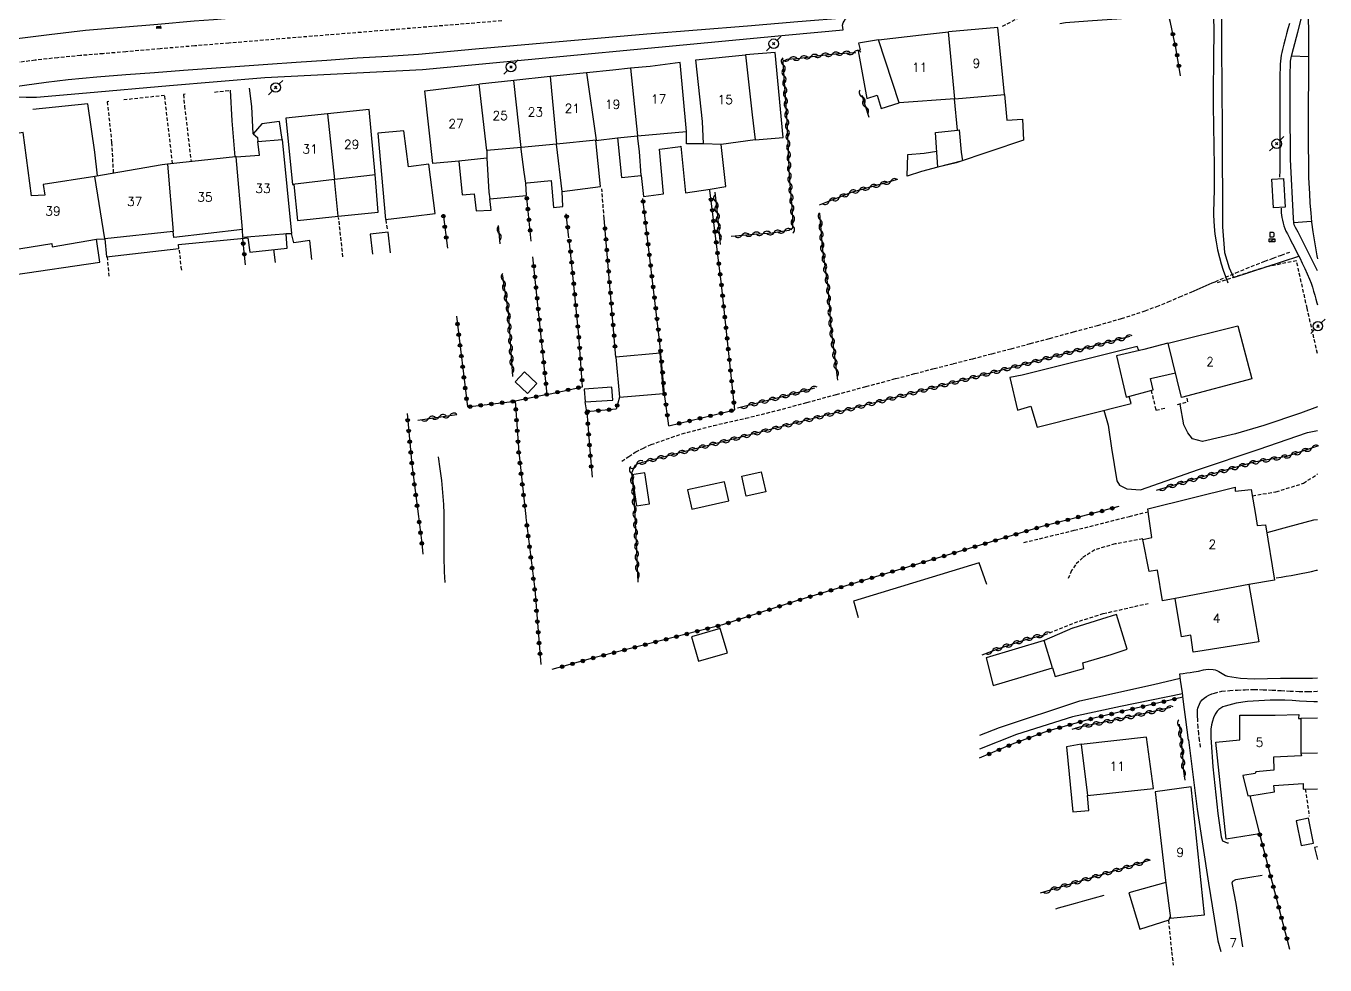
# Model space of a CAD drawing. Header units: millimetres. Extents: x 157000 to 158001, y 157000 to 158002.
# Drawn here: x 157819.8 to 158001.1, y 157608.4 to 157739.4 of the extents above; entities that cross this region are included whole.
import ezdxf
from ezdxf.enums import TextEntityAlignment as Align

# ---------------------------------------------------------------- set-up
doc = ezdxf.new("R2010")
doc.units = ezdxf.units.MM
doc.linetypes.add('DASHED', pattern=[0.75, 0.5, -0.25])
doc.layers.get('0').update_dxf_attribs({"linetype": 'CONTINUOUS'})
for name, color, linetype in [('W0001', 6, 'DASHED'), ('W0006', 2, 'CONTINUOUS'), ('W0008', 7, 'CONTINUOUS'), ('W0014', 7, 'CONTINUOUS'), ('W0017', 7, 'CONTINUOUS'), ('W0021', 2, 'CONTINUOUS'), ('W0070', 7, 'DASHED'), ('W0101', 7, 'CONTINUOUS'), ('W0104', 1, 'CONTINUOUS'), ('W0112', 1, 'DASHED'), ('W0211', 2, 'CONTINUOUS'), ('W0300', 7, 'CONTINUOUS'), ('W0310', 3, 'CONTINUOUS'), ('W0323', 7, 'CONTINUOUS'), ('W0401', 7, 'CONTINUOUS'), ('W0438', 7, 'CONTINUOUS'), ('W0473', 7, 'CONTINUOUS'), ('W0991', 7, 'CONTINUOUS'), ('W1102', 7, 'CONTINUOUS')]:
    doc.layers.add(name, color=color, linetype=linetype)
doc.styles.get("Standard").update_dxf_attribs({"font": 'romans.shx', "width": 0.85})

# ---------------------------------------------------------------- blocks, each defined once
blk = doc.blocks.new('T473')
for p, q in [((-0.166667, 0.166667), (0.166667, -0.166667)), ((-0.166667, -0.166667), (0.166667, 0.166667)), ((0.500001, 0.500001), (1.000002, 1.000002)), ((-1.000002, -1.000002), (-0.500001, -0.500001))]:
    blk.add_line(p, q)
blk.add_ellipse((0, 0), major_axis=(0.471405, 0.471405), ratio=1, start_param=5.4977871438, end_param=11.780972451)
blk = doc.blocks.new('T401')
for p, q in [((-0.3, 0.3), (0, 0.3)), ((-0.3, -0.25), (-0.3, 0.3)), ((-0.3, 0.15), (0, 0.15)), ((-0.3, 0), (0, 0)), ((0, 0.3), (0, -0.25)), ((-0.3, -0.15), (0, -0.15)), ((-0.3, -0.25), (-0.3, -0.3)), ((-0.3, -0.3), (0, -0.3)), ((0, -0.3), (0, -0.25))]:
    blk.add_line(p, q)
blk = doc.blocks.new('T438')
for p, q in [((-0.4, 0.2), (0.4, 0.2)), ((-0.4, -0.2), (-0.4, 0.2)), ((0.15, 1.1), (-0.3, 1.1)), ((-0.3, 1.1), (-0.3, 0.5)), ((-0.3, 0.5), (0.15, 0.5)), ((0.3, 0.65), (0.3, 0.95)), ((0.4, 0.2), (0.4, -0.2))]:
    blk.add_line(p, q)
at = {"flags": 128}
for points in [[(-0.4, -0.2), (0.4, 0.2)], [(0.4, -0.2), (-0.4, -0.2)]]:
    blk.add_lwpolyline(points, dxfattribs=at)
for centre, major_axis, start_param, end_param in [((0.15, 0.95), (0.106, -0.106), 0.785398, 2.356194), ((0.15, 0.65), (0.106, 0.106), 3.926991, 5.497787)]:
    blk.add_ellipse(centre, major_axis=major_axis, ratio=1, start_param=start_param, end_param=end_param)
blk = doc.blocks.new('t310o')
at = {"color": 0, "linetype": 'Continuous'}
for centre, start, end in [((-0.5, 0.38), 216.8699, 323.1304), ((0.5, -0.37), 36.8699, 143.1303)]:
    blk.add_arc(centre, 0.625, start, end, dxfattribs=at)
blk = doc.blocks.new('t323o')
at = {"color": 0, "linetype": 'Continuous'}
for radius in [0.25, 0.15]:
    blk.add_circle((0, 0), radius, dxfattribs=at)

msp = doc.modelspace()

# ---------------------------------------------------------------- linework, layer by layer
at = {"layer": 'W0001'}
for points in [[(157886.17, 157740.16), (157871.14, 157738.93), (157868.86, 157738.75), (157866.58, 157738.56), (157864.3, 157738.38), (157862.02, 157738.2), (157859.74, 157738.01), (157857.47, 157737.83), (157855.19, 157737.64), (157852.91, 157737.45), (157848.12, 157737.06), (157843.33, 157736.67), (157838.53, 157736.27), (157833.74, 157735.85), (157830.57, 157735.58), (157827.4, 157735.32), (157824.23, 157735.02), (157821.07, 157734.67), (157817.74, 157734.23)], [(157983.7, 157638.81), (157983.55, 157639.73), (157983.43, 157640.65), (157983.35, 157641.57), (157983.3, 157642.5), (157983.29, 157642.75), (157983.27, 157642.99), (157983.26, 157643.24), (157983.25, 157643.48), (157983.25, 157643.73), (157983.27, 157643.98), (157983.31, 157644.23), (157983.38, 157644.47), (157983.52, 157644.8), (157983.7, 157645.1), (157983.93, 157645.38), (157984.18, 157645.62), (157984.51, 157645.87), (157984.86, 157646.07), (157985.24, 157646.22), (157985.62, 157646.35), (157986.68, 157646.59), (157987.76, 157646.71), (157988.84, 157646.77), (157989.91, 157646.81), (157991.17, 157646.84), (157992.42, 157646.81), (157993.68, 157646.76), (157994.93, 157646.69), (157996.18, 157646.62), (157997.44, 157646.57), (157998.7, 157646.56), (157999.95, 157646.6), (158000, 157646.6)]]:
    msp.add_lwpolyline(points, dxfattribs=at)
at = {"layer": 'W0006'}
for points in [[(157986.67, 157745.13), (157986.6, 157736.6), (157986.7, 157725.03), (157986.73, 157711.4), (157987.03, 157707.82), (157987.7, 157705.71), (157988.3, 157704.36), (157997.4, 157707.34)], [(157933.8, 157738.92), (157933.74, 157739.56), (157933.83, 157739.88), (157933.94, 157740.14), (157934.16, 157740.43), (157934.45, 157740.61)], [(157875.12, 157733.37), (157926.22, 157738.22), (157933.8, 157738.92)], [(157813.53, 157730.3), (157816.56, 157729.82), (157818.36, 157729.58), (157819.81, 157729.51), (157821.28, 157729.52), (157828.25, 157730.13), (157839.82, 157731.14), (157853.11, 157732.26), (157875.12, 157733.37)]]:
    msp.add_lwpolyline(points, dxfattribs=at)
at = {"layer": 'W0008'}
for points in [[(157998.7, 157742.61), (157998.72, 157740.61), (157998.74, 157738.62), (157998.75, 157736.62), (157998.75, 157734.62), (157998.75, 157733.4), (157998.74, 157732.17), (157998.73, 157730.94), (157998.72, 157729.71), (157998.7, 157728.48), (157998.7, 157727.25), (157998.69, 157726.02), (157998.7, 157724.79), (157998.71, 157722.61), (157998.73, 157720.43), (157998.77, 157718.25), (157998.87, 157716.07), (157998.95, 157714.73), (157999.06, 157713.39), (157999.19, 157712.06), (157999.36, 157710.73), (157999.62, 157709.04), (157999.92, 157707.36), (158000, 157706.96)], [(157874.55, 157735.52), (157882.52, 157736.24), (157890.49, 157736.95), (157898.46, 157737.65), (157906.43, 157738.33), (157913.45, 157738.92), (157920.47, 157739.49), (157927.49, 157740.06), (157934.51, 157740.61)], [(157813.52, 157730.3), (157816.55, 157730.77), (157819.58, 157731.21), (157822.62, 157731.61), (157825.66, 157731.96), (157829.68, 157732.35), (157833.71, 157732.67), (157837.73, 157732.97), (157841.76, 157733.26), (157845.69, 157733.56), (157849.63, 157733.85), (157853.56, 157734.13), (157857.49, 157734.4), (157861.76, 157734.7), (157866.02, 157734.98), (157870.28, 157735.25), (157874.55, 157735.52)], [(157980.78, 157649.01), (157981.27, 157649.09), (157981.76, 157649.16), (157982.25, 157649.23), (157982.74, 157649.3), (157983.4, 157649.42), (157984.08, 157649.57), (157984.77, 157649.67), (157985.46, 157649.65), (157985.73, 157649.58), (157985.98, 157649.47), (157986.23, 157649.35), (157986.46, 157649.2), (157986.69, 157649.06), (157986.92, 157648.92), (157987.17, 157648.81), (157987.43, 157648.72), (157989.28, 157648.41), (157991.15, 157648.33), (157993.01, 157648.37), (157994.86, 157648.4), (157997.07, 157648.4), (157999.29, 157648.41), (158000, 157648.45)], [(157982.01, 157639.76), (157981.84, 157641.19), (157981.65, 157642.63), (157981.47, 157644.06), (157981.28, 157645.5), (157981.16, 157646.38), (157981.03, 157647.25), (157980.91, 157648.13), (157980.78, 157649.01)], [(158000, 157645.14), (157999.51, 157645.13), (157998.49, 157645.16), (157997.48, 157645.22), (157996.46, 157645.29), (157995.45, 157645.34), (157994.43, 157645.36), (157993.41, 157645.33), (157991.84, 157645.25), (157990.25, 157645.15), (157988.66, 157644.93), (157987.11, 157644.52), (157986.81, 157644.4), (157986.52, 157644.25), (157986.25, 157644.07), (157986.02, 157643.83), (157985.72, 157643.39), (157985.5, 157642.9), (157985.35, 157642.4), (157985.23, 157641.89), (157985.14, 157641.29), (157985.1, 157640.69), (157985.11, 157640.08), (157985.17, 157639.48)]]:
    msp.add_lwpolyline(points, dxfattribs=at)
at = {"layer": 'W0014'}
for points in [[(157879.51, 157743.35), (157875.84, 157742.96), (157872.16, 157742.59), (157868.48, 157742.23), (157864.8, 157741.88), (157862.11, 157741.64), (157859.42, 157741.42), (157856.72, 157741.2), (157854.03, 157740.98), (157851.33, 157740.77), (157848.64, 157740.55), (157845.95, 157740.33), (157843.26, 157740.1), (157838.2, 157739.67), (157833.14, 157739.26), (157828.08, 157738.8), (157823.04, 157738.23), (157818.58, 157737.65)], [(157985.51, 157740.47), (157985.52, 157739.03), (157985.52, 157737.6), (157985.51, 157736.17), (157985.5, 157734.74), (157985.48, 157733.3), (157985.47, 157731.87), (157985.46, 157730.44), (157985.46, 157729.01), (157985.47, 157727.6), (157985.49, 157726.2), (157985.51, 157724.79), (157985.54, 157723.39), (157985.56, 157721.99), (157985.58, 157720.58), (157985.6, 157719.18), (157985.61, 157717.77), (157985.6, 157716.99), (157985.58, 157716.2), (157985.55, 157715.42), (157985.52, 157714.63), (157985.5, 157713.85), (157985.5, 157713.06), (157985.52, 157712.27), (157985.57, 157711.48), (157985.69, 157710.39), (157985.86, 157709.3), (157986.07, 157708.22), (157986.33, 157707.15), (157986.57, 157706.25), (157986.85, 157705.36), (157987.16, 157704.48), (157987.51, 157703.62)], [(157996.09, 157739.78), (157995.89, 157739.06), (157995.7, 157738.33), (157995.51, 157737.61), (157995.32, 157736.89), (157995.22, 157736.52), (157995.11, 157736.15), (157995.02, 157735.77), (157994.94, 157735.39), (157994.88, 157734.97), (157994.84, 157734.55), (157994.82, 157734.13), (157994.79, 157733.7), (157994.75, 157732.57), (157994.74, 157731.44), (157994.74, 157730.31), (157994.74, 157729.17), (157994.74, 157728.3), (157994.74, 157727.42), (157994.74, 157726.54), (157994.74, 157725.67), (157994.75, 157724.79), (157994.75, 157723.91), (157994.75, 157723.04), (157994.75, 157722.16), (157994.75, 157721.21), (157994.74, 157720.26), (157994.73, 157719.3), (157994.72, 157718.35)], [(157994.94, 157714), (157994.94, 157713.68), (157994.96, 157713.36), (157994.99, 157713.04), (157995.04, 157712.72), (157995.11, 157712.33), (157995.2, 157711.95), (157995.31, 157711.56), (157995.44, 157711.19), (157995.61, 157710.81), (157995.8, 157710.44), (157995.99, 157710.07), (157996.19, 157709.7), (157996.35, 157709.38), (157996.52, 157709.06), (157996.69, 157708.73), (157996.86, 157708.41), (157997.03, 157708.08), (157997.19, 157707.76), (157997.36, 157707.43), (157997.52, 157707.1), (157997.88, 157706.36), (157998.24, 157705.62), (157998.58, 157704.87), (157998.9, 157704.11), (157999.1, 157703.56), (157999.29, 157703), (157999.47, 157702.44), (157999.64, 157701.87), (157999.79, 157701.33), (157999.93, 157700.79), (158000, 157700.51)]]:
    msp.add_lwpolyline(points, dxfattribs=at)
at = {"layer": 'W0017'}
for points in [[(157851.47, 157724.38), (157851.29, 157728.19), (157851, 157730.75)], [(157848.3, 157730.49), (157848.52, 157726.2), (157848.92, 157721.18)], [(157829.78, 157718.52), (157829.4, 157721.85), (157828.42, 157728.57), (157820.73, 157727.79)], [(157970.21, 157685.81), (157970.78, 157683.73), (157971.26, 157680.54), (157971.99, 157675.98), (157972.39, 157675.38), (157973.41, 157674.83), (157975.31, 157674.73), (157983.39, 157677.53), (157991.73, 157680.32), (157998.61, 157682.71), (158000, 157683)], [(158000, 157686.31), (157997.64, 157685.41), (157992.51, 157683.68), (157988.55, 157682.53), (157983.97, 157681.44), (157982.58, 157681.83), (157981.9, 157682.67), (157981.35, 157683.79), (157980.83, 157686.68)], [(158000, 157670.53), (157999.44, 157670.46), (157995.81, 157669.49), (157992.92, 157668.69)], [(157952.89, 157640.46), (157955.64, 157641.53), (157966.86, 157645.26), (157977.12, 157647.56), (157980.86, 157648.43)], [(157981.17, 157646.24), (157972.51, 157644.48), (157965.81, 157643.03), (157958.01, 157640.58), (157952.85, 157638.49)], [(157982.01, 157639.81), (157983.2, 157630.12), (157984.82, 157619.79), (157986.12, 157611.78), (157986.52, 157610.26)], [(157985.17, 157639.48), (157985.41, 157636.03), (157986.12, 157629.52), (157986.58, 157626.27), (157986.75, 157625.74), (157987.42, 157625.45), (157987.57, 157625.45)], [(157989.57, 157610.91), (157988.65, 157616.98), (157988.11, 157619.84), (157988.19, 157620.08), (157988.6, 157620.34), (157990.55, 157620.65), (157992.3, 157620.92)]]:
    msp.add_lwpolyline(points, dxfattribs=at)
at = {"layer": 'W0021'}
for points in [[(158000, 157705.29), (157998.65, 157707.98), (157997.32, 157710.67), (157996.93, 157711.32), (157996.75, 157711.71), (157996.71, 157712), (157996.65, 157712.63), (157996.23, 157720.82), (157996.19, 157728.03), (157996.19, 157732.42), (157996.24, 157734.53), (157996.38, 157735.24), (157996.66, 157736.3), (157997.26, 157738.6), (157997.92, 157741.13), (157998.32, 157742.54), (157998.38, 157742.57), (157998.47, 157742.57), (157998.7, 157742.55)], [(157998.75, 157735.15), (157996.38, 157735.24)], [(157999.14, 157712.17), (157996.71, 157711.96)]]:
    msp.add_lwpolyline(points, dxfattribs=at)
at = {"layer": 'W0070'}
msp.add_lwpolyline([(157902.93, 157678.7), (157903.89, 157679.38), (157904.9, 157679.99), (157905.94, 157680.54), (157907.01, 157681.02), (157911.33, 157682.54), (157915.76, 157683.69), (157920.22, 157684.7), (157924.63, 157685.79), (157928.76, 157686.9), (157932.88, 157688.02), (157937.01, 157689.13), (157941.14, 157690.23), (157943.83, 157690.93), (157946.51, 157691.63), (157949.2, 157692.32), (157951.89, 157693.01), (157954.58, 157693.71), (157957.26, 157694.41), (157959.95, 157695.12), (157962.63, 157695.85), (157965.98, 157696.76), (157969.33, 157697.66), (157972.67, 157698.62), (157975.97, 157699.7), (157977.59, 157700.3), (157979.19, 157700.95), (157980.78, 157701.63), (157982.37, 157702.31), (157982.79, 157702.49), (157983.21, 157702.67), (157983.63, 157702.85), (157984.05, 157703.03), (157984.46, 157703.22), (157984.88, 157703.4), (157985.3, 157703.58), (157985.72, 157703.76), (157987.16, 157704.37), (157988.6, 157704.98), (157990.04, 157705.58), (157991.49, 157706.17), (157992.65, 157706.61), (157993.81, 157707.05), (157994.98, 157707.48), (157996.15, 157707.89)], dxfattribs=at)
at = {"layer": 'W0101'}
for points in [[(157949.39, 157729.29), (157941.65, 157728.71), (157938.73, 157737.5), (157944.74, 157738.2), (157948.53, 157738.64)], [(157949.39, 157729.29), (157956.32, 157729.87), (157955.39, 157739.22), (157948.53, 157738.64)], [(157905.13, 157724.11), (157911.94, 157724.74), (157911.07, 157734.37), (157906.91, 157733.81), (157904.16, 157733.55)], [(157898, 157732.92), (157892.94, 157732.39)], [(157904.16, 157733.55), (157901.67, 157733.3), (157898, 157732.92)], [(157884.09, 157722.05), (157884.12, 157721.01), (157880.17, 157720.58), (157876.58, 157720.27), (157875.45, 157730.4), (157875.44, 157730.4), (157883.08, 157731.35)], [(157887.86, 157731.86), (157883.08, 157731.35)], [(157892.94, 157732.39), (157887.86, 157731.86)], [(157861.86, 157727.18), (157856.04, 157726.57), (157856.98, 157717.34)], [(157867.67, 157727.79), (157861.86, 157727.18)], [(157868.53, 157718.7), (157867.67, 157727.79)], [(157829.42, 157718.45), (157822.18, 157717.31), (157822.42, 157715.85), (157820.56, 157715.72), (157820.58, 157715.73), (157819.41, 157724.56), (157815.3, 157723.94), (157816.69, 157715.05), (157817.61, 157708.16), (157823.4, 157709.07), (157823.4, 157709.07), (157823.46, 157708.64), (157829.64, 157709.68), (157830.71, 157709.72), (157830.78, 157709.73)], [(157849.1, 157721.2), (157852.36, 157721.44), (157852.14, 157723.31), (157855.53, 157723.62), (157856.86, 157710.5), (157856.08, 157710.45), (157856.86, 157710.5), (157850.07, 157709.92), (157849.99, 157711.03)], [(157899.34, 157723.49), (157893.81, 157722.97)], [(157899.29, 157723.48), (157902.34, 157723.85), (157902.33, 157723.85), (157902.34, 157723.85), (157905.13, 157724.11)], [(157888.87, 157722.5), (157884.09, 157722.05)], [(157893.81, 157722.97), (157888.88, 157722.5)], [(157839.54, 157720.17), (157838.79, 157720.08), (157829.42, 157718.45)], [(157849.1, 157721.2), (157849.02, 157721.2), (157839.54, 157720.17)], [(157862.86, 157718.03), (157856.98, 157717.34)], [(157868.54, 157718.69), (157862.86, 157718.03)], [(157840.31, 157710.77), (157830.78, 157709.73)], [(157849.99, 157711.03), (157840.42, 157709.91), (157840.31, 157710.77)], [(157976.46, 157671), (157976.31, 157672.05), (157988.53, 157675.06), (157988.54, 157674.52), (157990.77, 157674.76), (157991.38, 157671)], [(157980.16, 157659.52), (157978.39, 157659.2), (157977.68, 157663.51), (157976.5, 157663.32), (157975.64, 157667.79), (157976.88, 157668.05), (157976.46, 157671)], [(157991.38, 157671), (157991.58, 157669.72), (157992.74, 157669.82), (157994, 157662.11), (157990.43, 157661.48)], [(157990.43, 157661.48), (157991.83, 157653.51), (157983.33, 157652.14), (157982.68, 157652.06), (157982.35, 157654.41), (157981.02, 157654.18), (157980.16, 157659.52)], [(157997.7, 157637.93), (157997.76, 157637.57), (157993.88, 157637.4), (157993.9, 157635.58), (157991.39, 157635.37), (157991.33, 157635.1), (157989.61, 157634.83), (157990.27, 157631.99), (157990.57, 157632.05), (157990.58, 157631.99), (157991.92, 157626.7), (157987.24, 157625.93), (157985.83, 157639.48), (157989.15, 157639.83), (157989.15, 157643.26), (157994.1, 157643.24), (157997.41, 157643.34), (157997.35, 157642.78), (157997.67, 157642.78)], [(158000, 157642.82), (157997.67, 157642.78)], [(157976.15, 157640.18), (157967.02, 157639.18), (157967.04, 157639.19)], [(157967.92, 157632.05), (157977.14, 157633.02), (157976.15, 157640.18)], [(157967.02, 157639.18), (157967.92, 157632.05)], [(158000, 157637.95), (157997.7, 157637.93)]]:
    msp.add_lwpolyline(points, dxfattribs=at)
for points in [[(157921.54, 157723.54), (157916.8, 157722.92), (157914.35, 157722.99), (157914.18, 157726.12), (157913.28, 157734.72), (157920.17, 157735.44), (157921.1, 157727.04), (157921.11, 157727.04)], [(157988.91, 157697.61), (157990.86, 157690.18), (157981.04, 157687.58), (157979.17, 157695.18)], [(157977.37, 157632.57), (157978.81, 157620.2), (157978.82, 157620.2), (157979.49, 157614.92), (157984.25, 157615.37), (157982.37, 157633.27)]]:
    msp.add_lwpolyline(points, close=True, dxfattribs=at)
at = {"layer": 'W0104'}
for points in [[(157935.97, 157737.06), (157936.17, 157736.12), (157935.9, 157735.96), (157937.14, 157729.35), (157938.56, 157729.8), (157939.13, 157727.91), (157941.65, 157728.71)], [(157938.73, 157737.5), (157935.96, 157737.06)], [(157924.34, 157735.75), (157920.17, 157735.44)], [(157921.54, 157723.54), (157925.45, 157723.9), (157924.34, 157735.75)], [(157956.32, 157729.87), (157956.33, 157729.87), (157956.66, 157726.31), (157958.83, 157726.42), (157958.96, 157723.49), (157949.57, 157720.35), (157947.05, 157719.72), (157946.69, 157724.59), (157949.77, 157724.93), (157949.34, 157729.29)], [(157855.19, 157726.12), (157852.71, 157725.81), (157851.47, 157724.38), (157852.12, 157723.9), (157852.14, 157723.31)], [(157855.53, 157723.62), (157855.19, 157726.12)], [(157880.17, 157720.58), (157880.64, 157715.89), (157882.35, 157716.03), (157882.6, 157713.66), (157884.69, 157713.76), (157884.53, 157715.32), (157889.64, 157715.78), (157889.56, 157717.53), (157889.73, 157717.54), (157893.07, 157717.86), (157893.41, 157714.1), (157894.7, 157714.27), (157894.63, 157716.33), (157899.97, 157717.05), (157899.29, 157723.48)], [(157902.33, 157723.85), (157902.9, 157718.29), (157905.64, 157718.58), (157905.63, 157718.59), (157905.94, 157715.63), (157908.74, 157716), (157908.19, 157722.24), (157911.11, 157722.62), (157911.15, 157722.67), (157911.8, 157716.16), (157915.26, 157716.66), (157917.44, 157717.03), (157916.8, 157722.92)], [(157905.63, 157718.59), (157905.4, 157721.95), (157905.13, 157724.11)], [(157914.35, 157722.99), (157911.97, 157723.02), (157911.95, 157724.74), (157911.94, 157724.74)], [(157949.77, 157724.93), (157949.99, 157724.95), (157950.28, 157721.84), (157950.49, 157720.65), (157947.05, 157719.72), (157944.74, 157719.12), (157942.77, 157718.5), (157942.85, 157721.5), (157945.11, 157721.69), (157946.88, 157721.98)], [(157888.88, 157722.5), (157888.87, 157722.5)], [(157888.89, 157722.27), (157888.9, 157722.28), (157888.87, 157722.5)], [(157889.56, 157717.53), (157889.33, 157719.06), (157888.89, 157722.27)], [(157894.63, 157716.33), (157893.81, 157722.97), (157893.82, 157722.96)], [(157884.12, 157721.01), (157884.1, 157721.01), (157884.4, 157716.24), (157884.53, 157715.32)], [(157856.98, 157717.34), (157857.16, 157717.33), (157857.7, 157712.3), (157863.37, 157712.89), (157868.92, 157713.45), (157868.53, 157718.7)], [(157863.37, 157712.89), (157862.86, 157718.03)], [(157870.64, 157707.78), (157870.31, 157710.68), (157867.83, 157710.4)], [(157817.61, 157708.16), (157818.06, 157704.71), (157830.08, 157706.49), (157829.64, 157709.68)], [(157830.78, 157709.73), (157831.02, 157707.25), (157841.13, 157708.37), (157841.08, 157708.93), (157850.76, 157709.87), (157851.03, 157707.9), (157856.24, 157708.43), (157856.08, 157710.45)], [(157859.66, 157706.87), (157859.38, 157709.49), (157857.15, 157709.2), (157857.16, 157709.2), (157856.86, 157710.5)], [(157867.83, 157710.4), (157868.16, 157707.58)], [(157854.31, 157708.24), (157854.54, 157706.44)], [(157975.07, 157694.15), (157974.83, 157694.71), (157958.8, 157690.73), (157957.09, 157690.4), (157958.13, 157685.85), (157960, 157686.37), (157960.91, 157683.47), (157974.01, 157686.77), (157973.74, 157687.74)], [(157979.12, 157695.17), (157975.76, 157694.31), (157971.95, 157693.42), (157973.33, 157687.63), (157977.07, 157688.67), (157976.71, 157690.23), (157980.19, 157691.02)], [(157952.8, 157664.5), (157935.26, 157659.15), (157935.34, 157658.91), (157935.89, 157656.87)], [(157953.86, 157661.51), (157952.8, 157664.5)], [(157963.05, 157649.87), (157961.87, 157653.66)], [(157967.04, 157639.19), (157964.99, 157638.83), (157965.85, 157629.78), (157968.08, 157629.93), (157967.92, 157632.05)], [(157990.58, 157631.99), (157994.02, 157632.58), (157993.9, 157633.43), (157998.02, 157633.73), (157998.02, 157632.93), (158000, 157632.97)], [(158000, 157624.9), (157999.6, 157624.8)], [(157999.6, 157624.8), (158000, 157623.13)], [(157978.86, 157619.92), (157973.68, 157618.47), (157975.22, 157613.41), (157979.29, 157614.69), (157979.47, 157615.11)]]:
    msp.add_lwpolyline(points, dxfattribs=at)
for points in [[(157868.9, 157724.48), (157869.98, 157712.45), (157873.85, 157712.9), (157876.9, 157713.27), (157876.01, 157720.18), (157873.16, 157719.81), (157872.5, 157724.81)], [(157995.25, 157718.14), (157995.48, 157714.14), (157993.87, 157714.05), (157993.64, 157718.05)], [(157908.27, 157693.77), (157902.11, 157693.23), (157902.6, 157687.63), (157908.76, 157688.17)], [(157888.03, 157689.8), (157889.76, 157688.15), (157891.09, 157689.54), (157889.37, 157691.19)], [(157901.54, 157689.05), (157897.67, 157688.78), (157897.8, 157686.98), (157901.66, 157687.24)], [(157906.8, 157672.76), (157906.15, 157677.07), (157904.31, 157676.79), (157904.97, 157672.48)], [(157919.67, 157676.61), (157922.4, 157677.21), (157923.01, 157674.41), (157920.28, 157673.82)], [(157917.27, 157675.84), (157912.12, 157674.71), (157912.71, 157672.02), (157917.86, 157673.15)], [(157954.76, 157647.39), (157963.05, 157649.87), (157963.42, 157648.64), (157967.38, 157649.77), (157967.26, 157650.55), (157971.21, 157651.71), (157973.45, 157652.45), (157971.94, 157657.31), (157969.87, 157656.64), (157969.86, 157656.64), (157965.85, 157655.39), (157965.84, 157655.39), (157961.87, 157653.66), (157953.76, 157651.28)], [(157916.67, 157655.35), (157912.64, 157654.17), (157913.63, 157650.78), (157917.66, 157651.96)], [(157999.45, 157625.4), (157998.73, 157628.87), (157997.03, 157628.52), (157997.75, 157625.05)]]:
    msp.add_lwpolyline(points, close=True, dxfattribs=at)
at = {"layer": 'W0112'}
for points in [[(157958.44, 157740.64), (157955.96, 157739.33)], [(157831.34, 157728.92), (157831.13, 157728.88), (157831.74, 157723.19), (157831.97, 157718.9)], [(157840.25, 157720.24), (157839.14, 157729.75), (157833.35, 157729.12)], [(157842.01, 157729.92), (157841.75, 157729.88), (157841.91, 157728.28), (157842.83, 157720.52)], [(157848.1, 157730.4), (157846.04, 157730.18)], [(157900.47, 157712.57), (157900.14, 157716.73)], [(157864.02, 157707.23), (157863.42, 157712.7)], [(157870, 157712.38), (157870.2, 157710.93)], [(157831.11, 157707.24), (157831.37, 157704.51)], [(157841.16, 157708.18), (157841.42, 157705.79), (157841.51, 157705.36)], [(157997.08, 157706.68), (157992.86, 157705.82), (157986, 157703.62)], [(158000, 157693.74), (157998.56, 157700.05), (157997.08, 157706.68)], [(157976.79, 157688.59), (157977.47, 157685.82), (157978.82, 157686.15)], [(157980.49, 157686.61), (157981.93, 157687.01), (157981.74, 157687.77)], [(157990.92, 157673.89), (157994.21, 157674.43), (157998.04, 157675.62), (158000, 157676.92)], [(157959.04, 157667.36), (157966.07, 157669.06), (157973.76, 157671)], [(157973.76, 157671), (157976.37, 157671.65)], [(157975.63, 157667.85), (157971.76, 157667.16), (157968.94, 157666.33), (157967.23, 157665.24), (157966.22, 157664.25), (157965.7, 157663.46), (157965.21, 157662.31)], [(157961.91, 157654.49), (157966.8, 157656.4), (157970.12, 157657.43), (157976.39, 157658.86)], [(157998.3, 157632.94), (157998.86, 157629.17)], [(157979.21, 157614.62), (157979.65, 157610.23), (157979.87, 157608.38)]]:
    msp.add_lwpolyline(points, dxfattribs=at)
at = {"layer": 'W0211'}
msp.add_lwpolyline([(157994.24, 157662.42), (157994.94, 157662.53), (157995.64, 157662.65), (157996.33, 157662.77), (157997.02, 157662.9), (157997.74, 157663.04), (157998.46, 157663.18), (157999.17, 157663.33), (157999.89, 157663.48), (158000, 157663.51)], dxfattribs=at)
at = {"layer": 'W0300'}
for points in [[(157877.3, 157679.31), (157877.55, 157677.65), (157877.76, 157675.99), (157877.92, 157674.33), (157878.04, 157672.66), (157878.07, 157672.24), (157878.08, 157671.83), (157878.1, 157671.41), (157878.11, 157671)], [(157878.11, 157671), (157878.12, 157670.21), (157878.11, 157669.43), (157878.11, 157668.64), (157878.1, 157667.85), (157878.09, 157667.07), (157878.08, 157666.28), (157878.09, 157665.49), (157878.1, 157664.71), (157878.13, 157663.98), (157878.16, 157663.25), (157878.2, 157662.52), (157878.24, 157661.79)], [(157970.18, 157618.1), (157968.84, 157617.73), (157967.5, 157617.35), (157966.17, 157616.97), (157964.83, 157616.59), (157964.34, 157616.45), (157963.84, 157616.3), (157963.44, 157616.18)]]:
    msp.add_lwpolyline(points, dxfattribs=at)
at = {"layer": 'W0310'}
for points in [[(157918.2, 157710.09), (157921.41, 157710.41), (157923.93, 157710.58), (157926.23, 157710.93), (157926.8, 157711.28), (157926.81, 157712.44), (157926.74, 157713.58), (157926.34, 157718.43), (157926.2, 157722.02), (157925.99, 157726.05), (157925.44, 157734.43), (157925.46, 157734.56), (157926, 157734.81), (157927.81, 157734.97), (157930.51, 157735.32), (157933.21, 157735.59), (157935.57, 157735.74)], [(157936.41, 157729.77), (157936.93, 157728.16), (157937.4, 157726.71)], [(157941.39, 157718.02), (157934.92, 157716.21), (157933.23, 157715.5), (157931.62, 157714.89), (157930.49, 157714.42)], [(157915.89, 157716.25), (157916.29, 157712.95), (157916.66, 157708.94)], [(157930.54, 157713.32), (157930.93, 157708.17), (157931.7, 157703.03), (157932.08, 157697.37), (157933.04, 157690.03)], [(157885.95, 157709.06), (157885.73, 157711.58)], [(157887.71, 157690.51), (157887.1, 157699.59), (157886.46, 157703.44), (157886.35, 157704.64)], [(157973.83, 157696.11), (157957.58, 157691.83), (157932.19, 157685.3), (157905.24, 157678.4), (157904.73, 157678.11), (157904.27, 157677.03), (157904.56, 157674.36), (157904.75, 157671)], [(157929.82, 157688.91), (157924.78, 157687.56), (157919.08, 157686.09)], [(157874.49, 157684.41), (157877.36, 157684.87), (157879.89, 157685.23)], [(158000, 157680.78), (157995.66, 157679.36), (157991.11, 157678.55), (157982.66, 157676.13), (157977.49, 157674.62)], [(157904.75, 157671), (157904.9, 157668.32), (157905.15, 157661.82)], [(157953.22, 157651.7), (157955.56, 157652.56), (157959.6, 157653.91), (157961.91, 157654.49)], [(157979.52, 157644.33), (157973.69, 157642.98), (157966.8, 157641.6), (157965.72, 157641.27)], [(157980.72, 157642), (157981.08, 157638.7), (157981.31, 157635.42), (157981.48, 157634.17)], [(157976.65, 157623.01), (157963.19, 157618.99), (157961.32, 157618.41)]]:
    msp.add_lwpolyline(points, dxfattribs=at)
at = {"layer": 'W0323'}
for points in [[(157980.89, 157732.51), (157980.29, 157736.17), (157979.48, 157739.93), (157979.2, 157741.02), (157978.95, 157741.07), (157976.95, 157741.01), (157972.66, 157740.44), (157967.94, 157740.12), (157964.83, 157739.91), (157964.07, 157739.74)], [(157909.48, 157683.62), (157918.68, 157685.86), (157916.83, 157703.36), (157915.21, 157716.51)], [(157890.29, 157709.42), (157889.67, 157715.48)], [(157908.89, 157688.11), (157908.24, 157695.2), (157905.85, 157715.36)], [(157877.99, 157713.2), (157878.63, 157708.45)], [(157895.56, 157709.86), (157895.18, 157713.25)], [(157902.11, 157693.23), (157900.47, 157712.58)], [(157850.42, 157706.1), (157850.04, 157709.75)], [(157892.51, 157688.02), (157897.46, 157689.1), (157896.92, 157696.27), (157895.93, 157706.57), (157895.59, 157709.61)], [(157892.51, 157688.02), (157890.52, 157707.25)], [(157879.87, 157698.97), (157881.4, 157686.29), (157888.07, 157687.08), (157888.54, 157679.96), (157889.54, 157671)], [(157892.51, 157688.02), (157888.04, 157687.1)], [(157902.59, 157687.62), (157902.14, 157685.98), (157898.07, 157685.61), (157897.8, 157686.98)], [(157909.48, 157683.62), (157908.89, 157688.11)], [(157872.97, 157685.34), (157873.64, 157678.25), (157874.56, 157671)], [(157898.07, 157685.61), (157898.46, 157680.31), (157898.79, 157676.47)], [(157874.56, 157671), (157875.03, 157667.25), (157875.16, 157665.74)], [(157889.54, 157671), (157889.55, 157670.86), (157890.78, 157660.78), (157891.64, 157650.34)], [(157967.02, 157671), (157961.39, 157669.54), (157939.86, 157663.05), (157927.3, 157659.21), (157916.99, 157655.87), (157898.52, 157651.12), (157893.16, 157649.61)], [(157972.28, 157672.36), (157967.02, 157671)], [(157981.22, 157645.77), (157968.81, 157642.84), (157962.31, 157641.04), (157957.42, 157639.21), (157952.81, 157637.24)], [(157991.92, 157626.69), (157995.79, 157611.86), (157996.09, 157610.61)]]:
    msp.add_lwpolyline(points, dxfattribs=at)
at = {"layer": 'W1102'}
for points in [[(157949.39, 157729.29), (157948.53, 157738.64)], [(157898, 157732.92), (157899.34, 157723.49)], [(157904.16, 157733.55), (157905.13, 157724.11)], [(157884.09, 157722.05), (157883.03, 157731.35)], [(157888.87, 157722.5), (157887.86, 157731.86)], [(157892.94, 157732.39), (157893.82, 157722.96)], [(157949.34, 157729.29), (157949.39, 157729.29)], [(157861.86, 157727.18), (157862.86, 157718.03)], [(157839.54, 157720.17), (157840.31, 157710.77)], [(157849.99, 157711.03), (157849.1, 157721.2)], [(157830.78, 157709.73), (157829.42, 157718.45)], [(157990.43, 157661.48), (157980.16, 157659.52)], [(157997.67, 157642.78), (157997.7, 157637.93)]]:
    msp.add_lwpolyline(points, dxfattribs=at)

# ---------------------------------------------------------------- block references
at = {"layer": 'W0310'}
for p, rotation in [((157935.29, 157735.73), 3.741403431830443), ((157925.47, 157733.99), 93.71422803988405), ((157926.34, 157734.84), 5.143078392196601), ((157927.83, 157734.97), 7.355076647287954), ((157929.32, 157735.17), 7.355076647287954), ((157930.81, 157735.35), 5.723180544021878), ((157932.3, 157735.5), 5.723180544021878), ((157933.79, 157735.63), 3.741403431830443), ((157925.57, 157732.49), 93.71422803988405), ((157925.67, 157731), 93.71422803988405), ((157936.47, 157729.56), 287.9743645174636), ((157925.76, 157729.5), 93.71422803988405), ((157925.86, 157728), 93.71422803988405), ((157936.94, 157728.14), 288.0550403946288), ((157925.96, 157726.51), 93.71422803988405), ((157926.04, 157725.01), 92.95897743779517), ((157926.12, 157723.51), 92.95897743779517), ((157926.2, 157722.01), 92.29251843884916), ((157926.26, 157720.51), 92.29251843884916), ((157926.32, 157719.02), 92.29251843884916), ((157926.41, 157717.52), 94.67859111559211), ((157940.43, 157717.75), 195.5857424099199), ((157926.54, 157716.02), 94.67859111559211), ((157933.28, 157715.52), 202.8867128283095), ((157934.66, 157716.1), 202.8867128283095), ((157936.09, 157716.54), 195.5857424099199), ((157937.54, 157716.94), 195.5857424099199), ((157938.98, 157717.34), 195.5857424099199), ((157916.05, 157714.91), 276.8215616242142), ((157916.23, 157713.42), 276.8215616242142), ((157926.66, 157714.53), 94.67859111559211), ((157931.87, 157714.99), 200.5910718432894), ((157916.38, 157711.93), 275.3775395711675), ((157926.77, 157713.03), 93.46974936430384), ((157926.8, 157711.53), 89.70287675301577), ((157930.61, 157712.39), 274.341699727548), ((157885.82, 157710.55), 94.92445698768215), ((157916.52, 157710.44), 275.3775395711675), ((157921.18, 157710.39), 5.731812486007873), ((157922.68, 157710.5), 3.860871534486113), ((157924.17, 157710.62), 8.680604336131973), ((157925.66, 157710.85), 8.680604336131973), ((157930.73, 157710.89), 274.341699727548), ((157919.69, 157710.24), 5.731812486007873), ((157930.84, 157709.4), 274.341699727548), ((157930.97, 157707.9), 278.4609273424125), ((157931.19, 157706.42), 278.4609273424125), ((157931.41, 157704.93), 278.4609273424125), ((157886.41, 157703.93), 95.25478095593907), ((157886.62, 157702.44), 99.45025841504406), ((157931.63, 157703.45), 278.4609273424125), ((157886.87, 157700.97), 99.45025841504406), ((157931.77, 157701.96), 273.9344086344091), ((157887.1, 157699.48), 93.8932143359489), ((157931.87, 157700.46), 273.9344086344091), ((157931.98, 157698.96), 273.9344086344091), ((157887.21, 157697.99), 93.8932143359489), ((157932.08, 157697.47), 273.9344086344091), ((157887.31, 157696.49), 93.8932143359489), ((157932.27, 157695.98), 277.3860431514037), ((157973.2, 157695.94), 194.7484231477417), ((157887.41, 157694.99), 93.8932143359489), ((157887.51, 157693.5), 93.8932143359489), ((157932.46, 157694.49), 277.3860431514037), ((157965.95, 157694.03), 194.7484231477417), ((157967.4, 157694.41), 194.7484231477417), ((157968.85, 157694.79), 194.7484231477417), ((157970.3, 157695.18), 194.7484231477417), ((157971.75, 157695.56), 194.7484231477417), ((157887.61, 157692), 93.8932143359489), ((157932.65, 157693.01), 277.3860431514037), ((157932.84, 157691.52), 277.3860431514037), ((157958.69, 157692.12), 194.7484231477417), ((157960.14, 157692.5), 194.7484231477417), ((157961.59, 157692.89), 194.7484231477417), ((157963.05, 157693.27), 194.7484231477417), ((157964.5, 157693.65), 194.7484231477417), ((157951.43, 157690.25), 194.4120054539336), ((157952.88, 157690.62), 194.4120054539336), ((157954.34, 157691), 194.4120054539336), ((157955.79, 157691.37), 194.4120054539336), ((157957.24, 157691.74), 194.4120054539336), ((157929.23, 157688.76), 195.0162913698497), ((157945.62, 157688.76), 194.4120054539336), ((157947.07, 157689.13), 194.4120054539336), ((157948.53, 157689.5), 194.4120054539336), ((157949.98, 157689.88), 194.4120054539336), ((157921.98, 157686.84), 194.4444639748973), ((157923.43, 157687.21), 194.4444639748973), ((157924.89, 157687.59), 195.0162913698497), ((157926.33, 157687.98), 195.0162913698497), ((157927.78, 157688.37), 195.0162913698497), ((157938.36, 157686.89), 194.4120054539336), ((157939.81, 157687.26), 194.4120054539336), ((157941.26, 157687.64), 194.4120054539336), ((157942.71, 157688.01), 194.4120054539336), ((157944.17, 157688.38), 194.4120054539336), ((157878.93, 157685.09), 8.133277867125441), ((157920.53, 157686.47), 194.4444639748973), ((157931.09, 157685.02), 194.3689626098528), ((157932.54, 157685.4), 194.4120054539336), ((157934, 157685.77), 194.4120054539336), ((157935.45, 157686.14), 194.4120054539336), ((157936.9, 157686.52), 194.4120054539336), ((157875.97, 157684.64), 9.051409668608807), ((157877.45, 157684.88), 8.133277867125441), ((157923.83, 157683.16), 194.3689626098528), ((157925.28, 157683.53), 194.3689626098528), ((157926.73, 157683.91), 194.3689626098528), ((157928.19, 157684.28), 194.3689626098528), ((157929.64, 157684.65), 194.3689626098528), ((157916.56, 157681.3), 194.3689626098528), ((157918.01, 157681.67), 194.3689626098528), ((157919.47, 157682.04), 194.3689626098528), ((157920.92, 157682.42), 194.3689626098528), ((157922.37, 157682.79), 194.3689626098528), ((157909.3, 157679.44), 194.3689626098528), ((157910.75, 157679.81), 194.3689626098528), ((157912.2, 157680.18), 194.3689626098528), ((157913.65, 157680.56), 194.3689626098528), ((157915.11, 157680.93), 194.3689626098528), ((157996.33, 157679.58), 198.1333579592825), ((157997.75, 157680.04), 198.1333579592825), ((157999.18, 157680.51), 198.1333579592825), ((157904.97, 157678.25), 209.3471677169405), ((157906.39, 157678.69), 194.3689626098528), ((157907.84, 157679.07), 194.3689626098528), ((157987.58, 157677.54), 195.9382278805806), ((157989.02, 157677.95), 195.9382278805806), ((157990.46, 157678.36), 195.9382278805806), ((157991.92, 157678.69), 190.1041906689185), ((157993.4, 157678.95), 190.1041906689185), ((157994.88, 157679.22), 190.1041906689185), ((157904.28, 157676.98), 276.1799242495961), ((157904.44, 157675.49), 276.1799242495961), ((157981.81, 157675.88), 196.2929485519888), ((157983.25, 157676.3), 195.9382278805806), ((157984.69, 157676.71), 195.9382278805806), ((157986.13, 157677.12), 195.9382278805806), ((157904.58, 157674), 273.2013596201628), ((157978.93, 157675.04), 196.2929485519888), ((157980.37, 157675.46), 196.2929485519888), ((157904.66, 157672.5), 273.2013596201628), ((157904.76, 157670.81), 273.201359620185), ((157904.84, 157669.31), 273.201359620185), ((157904.92, 157667.81), 272.2737073867515), ((157904.98, 157666.31), 272.2737073867515), ((157905.04, 157664.81), 272.2737073867515), ((157905.1, 157663.32), 272.2737073867515), ((157960.33, 157654.09), 14.24076603438225), ((157961.78, 157654.46), 14.24076603438225), ((157954.63, 157652.21), 20.22290707558253), ((157956.04, 157652.72), 18.4774531025134), ((157957.47, 157653.19), 18.4774531025134), ((157958.89, 157653.67), 18.4774531025134), ((157974.51, 157643.17), 192.9501536580723), ((157975.97, 157643.51), 192.9501536580723), ((157977.43, 157643.85), 192.9501536580723), ((157978.89, 157644.18), 192.9501536580723), ((157967.16, 157641.67), 191.3835403723541), ((157968.63, 157641.97), 191.3835403723541), ((157970.1, 157642.26), 191.3835403723541), ((157971.57, 157642.56), 191.3835403723541), ((157973.04, 157642.86), 191.3835403723541), ((157980.76, 157641.63), 276.1971004555154), ((157980.92, 157640.14), 276.1971004555154), ((157981.08, 157638.65), 274.0483504299633), ((157981.19, 157637.15), 274.0483504299633), ((157981.3, 157635.66), 274.0483504299633), ((157971.37, 157621.44), 196.6437897940594), ((157972.81, 157621.87), 196.6437897940594), ((157974.25, 157622.29), 196.6437897940594), ((157975.69, 157622.72), 196.6437897940594), ((157965.63, 157619.72), 196.6437897940594), ((157967.06, 157620.15), 196.6437897940594), ((157968.5, 157620.58), 196.6437897940594), ((157969.94, 157621.01), 196.6437897940594), ((157962.75, 157618.85), 197.2966347874083), ((157964.19, 157619.29), 196.6437897940594)]:
    msp.add_blockref('t310o', p, dxfattribs=dict(at, rotation=rotation))
at = {"layer": 'W0323'}
for p, rotation in [((157979.83, 157738.31), 102.1800185903344), ((157980.14, 157736.84), 102.1800185903344), ((157980.42, 157735.37), 99.40138548064282), ((157980.67, 157733.89), 99.40138548064282), ((157889.68, 157715.39), 95.9038634497418), ((157905.9, 157714.95), 96.77956794514196), ((157915.37, 157715.21), 97.01881285188533), ((157878.03, 157712.91), 277.6303255904911), ((157889.83, 157713.89), 95.9038634497418), ((157889.98, 157712.4), 95.9038634497418), ((157895.23, 157712.84), 96.42588345546172), ((157906.07, 157713.46), 96.77956794514196), ((157915.56, 157713.72), 97.01881285188533), ((157915.74, 157712.23), 97.01881285188533), ((157878.23, 157711.42), 277.6303255904911), ((157890.14, 157710.91), 95.9038634497418), ((157895.39, 157711.35), 96.42588345546172), ((157900.59, 157711.17), 94.83667392508455), ((157906.25, 157711.97), 96.77956794514196), ((157906.43, 157710.48), 96.77956794514196), ((157915.92, 157710.74), 97.01881285188533), ((157850.11, 157709.08), 95.81490823943714), ((157878.43, 157709.93), 277.6303255904911), ((157895.61, 157709.44), 96.42588345498788), ((157900.72, 157709.67), 94.83667392508455), ((157906.6, 157708.99), 96.77956794514196), ((157916.11, 157709.25), 97.01881285188533), ((157850.26, 157707.59), 95.81490823943714), ((157895.78, 157707.95), 96.42588345498788), ((157900.84, 157708.18), 94.83667392508455), ((157906.78, 157707.5), 96.77956794514196), ((157916.29, 157707.76), 97.01881285188533), ((157890.65, 157705.92), 95.90386344968965), ((157895.94, 157706.46), 95.48596972746793), ((157896.09, 157704.96), 95.48596972746793), ((157900.97, 157706.68), 94.83667392508455), ((157901.1, 157705.19), 94.83667392508455), ((157906.96, 157706.01), 96.77956794514196), ((157916.47, 157706.27), 97.01881285188533), ((157890.81, 157704.43), 95.90386344968965), ((157896.23, 157703.47), 95.48596972746793), ((157901.22, 157703.69), 94.83667392508455), ((157907.13, 157704.52), 96.77956794514196), ((157916.66, 157704.78), 97.01881285188533), ((157916.84, 157703.3), 96.03917723859009), ((157890.96, 157702.94), 95.90386344968965), ((157891.12, 157701.45), 95.90386344968965), ((157896.37, 157701.98), 95.48596972746793), ((157901.35, 157702.2), 94.83667392508455), ((157907.31, 157703.03), 96.77956794514196), ((157907.49, 157701.54), 96.77956794514196), ((157916.99, 157701.8), 96.03917723859009), ((157891.27, 157699.96), 95.90386344968965), ((157896.52, 157700.48), 95.48596972746793), ((157901.48, 157700.71), 94.83667392508455), ((157907.67, 157700.05), 96.77956794514196), ((157917.15, 157700.31), 96.03917723859009), ((157880, 157697.85), 276.9002568527058), ((157891.43, 157698.46), 95.90386344968965), ((157896.66, 157698.99), 95.48596972746793), ((157901.6, 157699.21), 94.83667392508455), ((157901.73, 157697.72), 94.83667392508455), ((157907.84, 157698.56), 96.77956794514196), ((157917.31, 157698.82), 96.03917723859009), ((157880.18, 157696.36), 276.9002568527058), ((157891.58, 157696.97), 95.90386344968965), ((157896.8, 157697.5), 95.48596972746793), ((157896.94, 157696.01), 94.3332776035223), ((157901.86, 157696.22), 94.83667392508455), ((157908.02, 157697.07), 96.77956794514196), ((157917.47, 157697.33), 96.03917723859009), ((157880.36, 157694.87), 276.9002568527058), ((157891.73, 157695.48), 95.90386344968965), ((157897.05, 157694.51), 94.3332776035223), ((157901.98, 157694.73), 94.83667392508455), ((157908.2, 157695.58), 96.77956794514196), ((157908.34, 157694.09), 95.20245056490388), ((157917.63, 157695.84), 96.03917723859009), ((157917.78, 157694.35), 96.03917723859009), ((157880.54, 157693.38), 276.9002568527058), ((157891.89, 157693.99), 95.90386344968965), ((157892.04, 157692.5), 95.90386344968965), ((157897.17, 157693.01), 94.3332776035223), ((157908.48, 157692.6), 95.20245056490388), ((157917.94, 157692.85), 96.03917723859009), ((157880.72, 157691.89), 276.9002568527058), ((157892.2, 157691), 95.90386344968965), ((157897.28, 157691.52), 94.3332776035223), ((157908.62, 157691.1), 95.20245056490388), ((157918.1, 157691.36), 96.03917723859009), ((157880.9, 157690.4), 276.9002568527058), ((157881.08, 157688.91), 276.9002568527058), ((157892.35, 157689.51), 95.90386344968965), ((157895.44, 157688.66), 12.27772691358374), ((157896.9, 157688.98), 12.27772691358374), ((157897.39, 157690.02), 94.3332776035223), ((157908.75, 157689.61), 95.20245056490388), ((157918.26, 157689.87), 96.03917723859009), ((157881.26, 157687.42), 276.9002568527058), ((157886.23, 157686.86), 6.72479732238729), ((157887.72, 157687.04), 6.72479732238729), ((157889.51, 157687.4), 191.6626160859714), ((157890.98, 157687.71), 191.6626160859714), ((157892.45, 157688.01), 191.6626160859714), ((157893.97, 157688.34), 12.27772691358374), ((157908.89, 157688.08), 97.55621618167223), ((157918.42, 157688.38), 96.03917723859009), ((157918.57, 157686.89), 96.03917723859009), ((157881.76, 157686.33), 6.72479732238729), ((157883.25, 157686.51), 6.72479732238729), ((157884.74, 157686.69), 6.72479732238729), ((157888.14, 157685.93), 273.8156766917836), ((157898.08, 157685.44), 274.2746350000326), ((157898.17, 157685.62), 185.2730378055631), ((157899.67, 157685.76), 185.2730378055631), ((157901.16, 157685.89), 185.2730378055631), ((157902.28, 157686.48), 254.5823195529672), ((157909.09, 157686.6), 97.55621618167223), ((157909.29, 157685.11), 97.55621618167223), ((157915.31, 157685.04), 13.66924075252793), ((157916.77, 157685.39), 13.66924075252793), ((157918.23, 157685.75), 13.66924075252793), ((157873.06, 157684.41), 275.392058010457), ((157888.24, 157684.43), 273.8156766917836), ((157898.19, 157683.94), 274.2746350000326), ((157910.94, 157683.98), 13.66924075252793), ((157912.4, 157684.33), 13.66924075252793), ((157913.86, 157684.69), 13.66924075252793), ((157873.2, 157682.92), 275.392058010457), ((157873.34, 157681.43), 275.392058010457), ((157888.34, 157682.94), 273.8156766917836), ((157888.44, 157681.44), 273.8156766917836), ((157898.3, 157682.45), 274.2746350000326), ((157873.48, 157679.93), 275.392058010457), ((157888.54, 157679.94), 276.3519393396692), ((157898.41, 157680.95), 274.2746350000326), ((157873.62, 157678.44), 275.392058010457), ((157888.71, 157678.45), 276.3519393396692), ((157898.54, 157679.46), 274.9092437801759), ((157898.66, 157677.96), 274.9092437801759), ((157873.8, 157676.95), 277.2141322173044), ((157888.88, 157676.96), 276.3519393396692), ((157873.99, 157675.46), 277.2141322173044), ((157889.04, 157675.47), 276.3519393396692), ((157874.18, 157673.98), 277.2141322173044), ((157874.37, 157672.49), 277.2141322173044), ((157889.21, 157673.98), 276.3519393396692), ((157889.37, 157672.49), 276.3519393396692), ((157965.17, 157670.52), 194.5238711096846), ((157966.62, 157670.9), 194.5238711096846), ((157968.47, 157671.38), 194.5238711097011), ((157969.93, 157671.75), 194.5238711097011), ((157971.38, 157672.13), 194.5238711097011), ((157874.66, 157670.21), 277.214132217277), ((157874.84, 157668.72), 277.214132217277), ((157889.69, 157669.74), 276.9178473369313), ((157959.38, 157668.94), 196.7780749062409), ((157960.82, 157669.37), 196.7780749062409), ((157962.26, 157669.77), 194.5238711096846), ((157963.72, 157670.14), 194.5238711096846), ((157875.03, 157667.23), 274.9189226767216), ((157889.87, 157668.25), 276.9178473369313), ((157953.64, 157667.2), 196.7780749062409), ((157955.07, 157667.64), 196.7780749062409), ((157956.51, 157668.07), 196.7780749062409), ((157957.95, 157668.5), 196.7780749062409), ((157890.05, 157666.76), 276.9178473369313), ((157890.23, 157665.27), 276.9178473369313), ((157946.46, 157665.04), 196.7780749062409), ((157947.89, 157665.47), 196.7780749062409), ((157949.33, 157665.9), 196.7780749062409), ((157950.77, 157666.34), 196.7780749062409), ((157952.2, 157666.77), 196.7780749062409), ((157890.41, 157663.79), 276.9178473369313), ((157940.71, 157663.31), 196.7780749062409), ((157942.15, 157663.74), 196.7780749062409), ((157943.58, 157664.17), 196.7780749062409), ((157945.02, 157664.61), 196.7780749062409), ((157890.59, 157662.3), 276.9178473369313), ((157934.97, 157661.56), 197.0080942186428), ((157936.41, 157661.99), 197.0080942186428), ((157937.84, 157662.43), 197.0080942186428), ((157939.28, 157662.87), 197.0080942186428), ((157890.77, 157660.81), 276.9178473369313), ((157929.24, 157659.8), 197.0080942186428), ((157930.67, 157660.24), 197.0080942186428), ((157932.11, 157660.68), 197.0080942186428), ((157933.54, 157661.12), 197.0080942186428), ((157890.9, 157659.31), 274.6977324183626), ((157891.02, 157657.82), 274.6977324183626), ((157923.52, 157657.98), 197.9532300254745), ((157924.95, 157658.45), 197.9532300254745), ((157926.37, 157658.91), 197.9532300254745), ((157927.8, 157659.36), 197.0080942186428), ((157891.14, 157656.32), 274.6977324183626), ((157917.81, 157656.13), 197.9532300254745), ((157919.24, 157656.6), 197.9532300254745), ((157920.66, 157657.06), 197.9532300254745), ((157922.09, 157657.52), 197.9532300254745), ((157891.27, 157654.83), 274.6977324183626), ((157910.56, 157654.22), 194.4158683573247), ((157912.01, 157654.59), 194.4158683573247), ((157913.47, 157654.96), 194.4158683573247), ((157914.92, 157655.34), 194.4158683573247), ((157916.37, 157655.71), 194.4158683573247), ((157891.39, 157653.33), 274.6977324183626), ((157903.3, 157652.35), 194.4158683573247), ((157904.75, 157652.72), 194.4158683573247), ((157906.2, 157653.09), 194.4158683573247), ((157907.66, 157653.47), 194.4158683573247), ((157909.11, 157653.84), 194.4158683573247), ((157891.51, 157651.84), 274.6977324183626), ((157897.49, 157650.83), 195.7544240781742), ((157898.94, 157651.23), 194.4158683573247), ((157900.39, 157651.6), 194.4158683573247), ((157901.84, 157651.97), 194.4158683573247), ((157894.61, 157650.02), 195.7544240781742), ((157896.05, 157650.42), 195.7544240781742), ((157978.57, 157645.14), 193.2677966329693), ((157980.03, 157645.49), 193.2677966329693), ((157971.27, 157643.42), 193.2677966329693), ((157972.73, 157643.77), 193.2677966329693), ((157974.19, 157644.11), 193.2677966329693), ((157975.65, 157644.46), 193.2677966329693), ((157977.11, 157644.8), 193.2677966329693), ((157964.02, 157641.51), 195.5409179400173), ((157965.46, 157641.91), 195.5409179400173), ((157966.91, 157642.31), 195.5409179400173), ((157968.35, 157642.72), 195.5409179400173), ((157969.81, 157643.08), 193.2677966329693), ((157959.75, 157640.08), 200.4879186237965), ((157961.16, 157640.61), 200.4879186237965), ((157962.57, 157641.11), 195.5409179400173), ((157954.19, 157637.83), 203.1147357712319), ((157955.57, 157638.42), 203.1147357712319), ((157956.95, 157639.01), 203.1147357712319), ((157958.35, 157639.56), 200.4879186237965), ((157991.95, 157626.58), 284.6301534724003), ((157992.33, 157625.13), 284.6301534724003), ((157992.71, 157623.68), 284.6301534724003), ((157993.09, 157622.22), 284.6301534724003), ((157993.46, 157620.77), 284.6301534724003), ((157993.84, 157619.32), 284.6301534724003), ((157994.22, 157617.87), 284.6301534724003), ((157994.6, 157616.42), 284.6301534724003), ((157994.98, 157614.97), 284.6301534724003), ((157995.36, 157613.52), 284.6301534724003), ((157995.74, 157612.07), 284.6301534724003)]:
    msp.add_blockref('t323o', p, dxfattribs=dict(at, rotation=rotation))
at = {"layer": 'W0401', "rotation": 94.66340659522925}
msp.add_blockref('T401', (157838.33, 157739.4), dxfattribs=at)
at = {"layer": 'W0438'}
msp.add_blockref('T438', (157993.67, 157709.54), dxfattribs=at)
at = {"layer": 'W0473'}
for p in [(157924.13, 157736.97), (157887.46, 157733.72), (157854.64, 157730.86), (157994.32, 157723.01), (158000.06, 157697.55)]:
    msp.add_blockref('T473', p, dxfattribs=at)

# ---------------------------------------------------------------- texts
at = {"layer": 'W0991'}
for s, p in [('11', (157944.49, 157733.68)), ('9', (157952.41, 157734.25)), ('19', (157901.65, 157728.51)), ('17', (157908.07, 157729.24)), ('15', (157917.36, 157729.18)), ('25', (157885.96, 157726.95)), ('23', (157890.87, 157727.44)), ('21', (157896.03, 157727.94)), ('27', (157879.81, 157725.81)), ('29', (157865.23, 157722.91)), ('31', (157859.44, 157722.26)), ('35', (157844.76, 157715.56)), ('33', (157852.86, 157716.77)), ('37', (157834.97, 157714.95)), ('39', (157823.55, 157713.61)), ('2', (157985.01, 157692.6)), ('2', (157985.33, 157667.12)), ('4', (157985.93, 157656.77)), ('5', (157991.92, 157639.48)), ('11', (157972.06, 157636.11)), ('9', (157980.85, 157624.1)), ('7', (157988.24, 157611.48))]:
    msp.add_text(s, height=1.25, dxfattribs=at).set_placement(p, align=Align.MIDDLE_CENTER)

doc.saveas('drawing.dxf')
